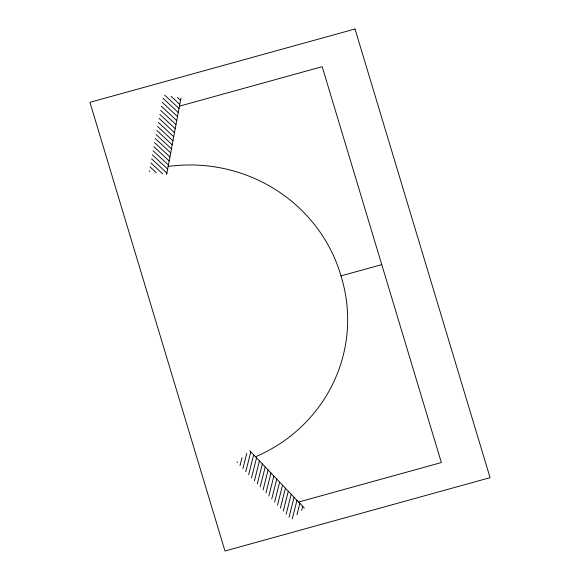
<?xml version="1.0" encoding="UTF-8"?>
<svg xmlns="http://www.w3.org/2000/svg" width="580" height="580" viewBox="0 0 580 580"><rect width="100%" height="100%" fill="white"/><g stroke="black" fill="none" stroke-linecap="round" stroke-linejoin="round"><path stroke-width="0.87" d="M166.627 174.536L180.953 98.1M237.097 462.644L237.3 461.847M239.982 465.675L242.012 457.642M242.868 468.705L246.725 453.437M245.753 471.743L250.785 451.805M248.646 474.774L253.67 454.836M251.531 477.804L256.556 457.866M254.417 480.834L259.441 460.904M257.302 483.865L262.327 463.935M260.188 486.903L265.212 466.965M263.074 489.933L268.098 469.996M265.959 492.964L270.983 473.026M268.844 495.994L273.869 476.064M271.73 499.025L276.754 479.095M274.615 502.062L279.64 482.125M277.501 505.093L282.525 485.155M280.387 508.123L285.411 488.186M283.272 511.154L288.296 491.224M286.157 514.184L291.182 494.254M289.043 517.222L294.067 497.285M292.269 518.883L296.96 500.315M296.982 514.678L299.845 503.346M301.694 510.473L302.731 506.384M179.438 106.162L322.183 66.671L441.344 462.557L298.599 502.041M168.135 166.467A155.752 150.793 5.9 0 1 340.982 275.899L381.763 264.618M177.371 97.447L180.525 100.383M171.049 96.294L179.764 104.422M164.727 95.142L179.01 108.46M162.915 98.201L178.249 112.505M162.161 102.24L177.494 116.544M161.407 106.278L176.74 120.582M160.645 110.323L175.979 124.62M159.891 114.362L175.225 128.659M159.13 118.4L174.464 132.704M158.376 122.438L173.71 136.742M157.615 126.476L172.949 140.78M156.861 130.522L172.195 144.819M156.107 134.56L171.441 148.857M155.346 138.598L170.679 152.903M154.592 142.637L169.925 156.941M153.831 146.675L169.164 160.979M153.076 150.72L168.41 165.017M152.315 154.758L167.656 169.055M151.561 158.797L166.895 173.101M150.807 162.835L162.552 173.79M150.046 166.873L156.23 172.637M149.292 170.919L149.901 171.492M249.762 450.725L304.362 508.095M340.982 275.899A155.752 150.793 5.9 0 1 255.519 456.779M355.025 29L89.929 102.334L224.975 551L490.071 477.666L355.025 29"/></g></svg>
